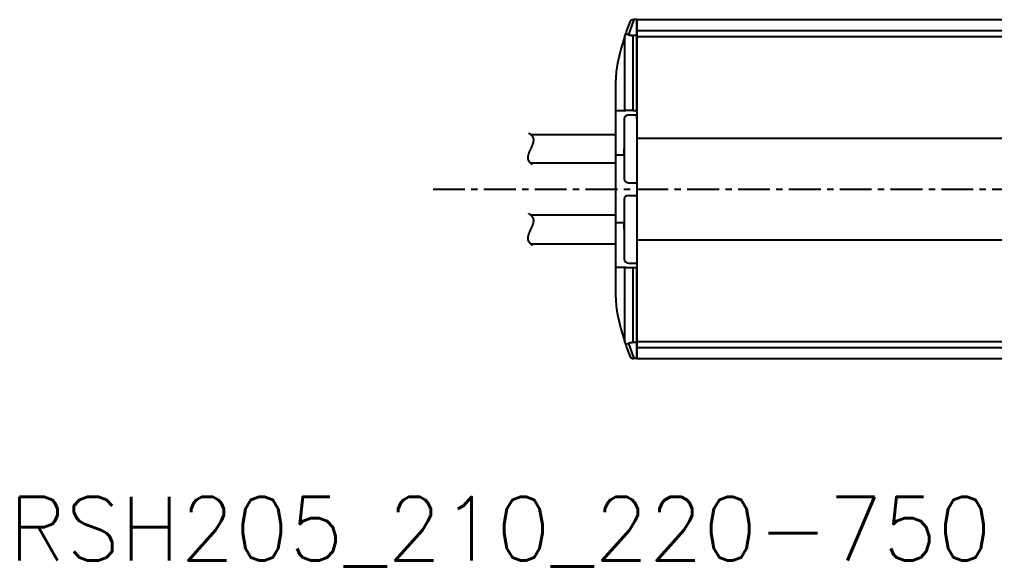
# Model space of a CAD drawing. Extents: x -463 to 783, y 41 to 537.
# Drawn here: x -409.3 to -179.1, y 41.4 to 170.5 of the extents above; entities that cross this region are included whole.
import ezdxf

# ---------------------------------------------------------------- set-up
doc = ezdxf.new("R2010")
doc.units = 0
doc.linetypes.add('CENTER', pattern=[12, 7.5, -1.5, 1.5, -1.5])
doc.layers.get('0').update_dxf_attribs({"linetype": 'CONTINUOUS'})
doc.layers.add('CENTER', color=1, linetype='CENTER')
doc.styles.get("Standard").update_dxf_attribs({"font": 'txt', "bigfont": 'EXTFONT'})

msp = doc.modelspace()

# ---------------------------------------------------------------- linework, layer by layer
at = {"color": 7, "linetype": 'CONTINUOUS'}
for p, q in [((-264.3, 170.47), (-264.25, 170.47)), ((-263.52, 170.47), (-264.25, 170.47)), ((-263.52, 170.47), (-263.52, 90.47)), ((-263.52, 170.47), (768.48, 170.47)), ((-263.52, 166.72), (-263.52, 170.47)), ((-266.41, 166.56), (-266.37, 166.68)), ((-266.41, 148.97), (-266.41, 166.56)), ((-263.52, 166.72), (-264.46, 166.72)), ((-264.46, 166.72), (-264.46, 148.97)), ((-263.52, 167.87), (768.48, 167.87)), ((-263.52, 148.97), (-263.52, 166.72)), ((-263.52, 166.47), (768.48, 166.47)), ((-268.52, 104.82), (-268.52, 156.12)), ((-268.52, 148.92), (-268.35, 148.97)), ((-268.35, 148.97), (-266.41, 148.97)), ((-266.52, 148.9), (-266.32, 148.97)), ((-264.46, 148.97), (-266.41, 148.97)), ((-265.52, 147.97), (-263.52, 147.97)), ((-264.46, 148.97), (-263.52, 148.97)), ((-263.52, 148.97), (-263.52, 147.99)), ((-263.52, 147.05), (-263.52, 147.99)), ((-263.52, 147.97), (-263.52, 131.97)), ((-266.52, 146.97), (-266.52, 132.97)), ((-263.52, 147.05), (-263.52, 146.52)), ((-288.6, 143.32), (-268.52, 143.32)), ((-263.52, 142.47), (768.48, 142.47)), ((-266.52, 138.47), (-268.52, 138.47)), ((-266.52, 138.47), (-266.52, 139.97)), ((-288.69, 136.62), (-268.52, 136.62)), ((-265.52, 131.97), (-263.52, 131.97)), ((-265.52, 128.97), (-263.52, 128.97)), ((-263.52, 128.97), (-263.52, 112.97)), ((-266.52, 127.97), (-266.52, 113.97)), ((-288.66, 124.37), (-268.52, 124.37)), ((-266.52, 122.47), (-268.52, 122.47)), ((-266.52, 120.97), (-266.52, 122.47)), ((-288.64, 117.57), (-268.52, 117.57)), ((-263.52, 118.47), (768.48, 118.47)), ((-265.52, 112.97), (-263.52, 112.97)), ((-263.52, 114.42), (-263.52, 113.9)), ((-263.52, 113.9), (-263.52, 112.96)), ((-263.52, 112.96), (-263.52, 111.97)), ((-268.35, 111.97), (-268.52, 112.03)), ((-266.41, 111.97), (-268.35, 111.97)), ((-266.32, 111.97), (-266.52, 112.05)), ((-266.41, 94.39), (-266.41, 111.97)), ((-266.41, 111.97), (-264.46, 111.97)), ((-264.46, 111.97), (-264.46, 94.23)), ((-264.46, 111.97), (-263.52, 111.97)), ((-263.52, 94.23), (-263.52, 111.97)), ((-266.37, 94.27), (-266.41, 94.39)), ((-263.52, 94.47), (768.48, 94.47)), ((-263.52, 94.23), (-264.46, 94.23)), ((-263.52, 90.47), (-263.52, 94.23)), ((-263.52, 93.07), (768.48, 93.07)), ((-264.25, 90.47), (-264.3, 90.47)), ((-263.52, 90.47), (-264.25, 90.47)), ((-263.52, 90.47), (768.48, 90.47))]:
    msp.add_line(p, q, dxfattribs=at)
for points in [[(-266.41, 166.56), (-267.32, 163.46), (-268.1, 160.2)], [(-265.53, 166.9), (-265.74, 166.95), (-266.04, 166.95), (-266.26, 166.85), (-266.37, 166.68)], [(-268.1, 100.75), (-267.32, 97.47), (-266.41, 94.39)], [(-266.37, 94.27), (-266.32, 94.17), (-266.17, 94.04), (-265.92, 93.98), (-265.53, 94.05)]]:
    msp.add_lwpolyline(points, dxfattribs=at)
for points in [[(-265.53, 166.9, 0), (-265.52, 166.89, 0), (-265.51, 166.89, 0), (-265.5, 166.89, 0), (-265.5, 166.89, 0), (-265.49, 166.88, 0), (-265.48, 166.88, 0), (-265.47, 166.88, 0), (-265.47, 166.87, 0), (-265.46, 166.87, 0), (-265.45, 166.87, 0), (-265.44, 166.87, 0), (-265.44, 166.86, 0), (-265.43, 166.86, 0), (-265.42, 166.86, 0), (-265.41, 166.86, 0), (-265.4, 166.86, 0), (-265.4, 166.85, 0), (-265.39, 166.85, 0), (-265.38, 166.85, 0), (-265.37, 166.85, 0), (-265.37, 166.84, 0), (-265.36, 166.84, 0), (-265.35, 166.84, 0), (-265.34, 166.84, 0), (-265.33, 166.83, 0), (-265.33, 166.83, 0), (-265.32, 166.83, 0), (-265.31, 166.83, 0), (-265.3, 166.83, 0), (-265.29, 166.82, 0), (-265.29, 166.82, 0), (-265.28, 166.82, 0), (-265.27, 166.82, 0), (-265.26, 166.82, 0), (-265.25, 166.81, 0), (-265.25, 166.81, 0), (-265.24, 166.81, 0), (-265.23, 166.81, 0), (-265.22, 166.81, 0), (-265.21, 166.8, 0), (-265.21, 166.8, 0), (-265.2, 166.8, 0), (-265.19, 166.8, 0), (-265.18, 166.8, 0), (-265.17, 166.79, 0), (-265.17, 166.79, 0), (-265.16, 166.79, 0), (-265.15, 166.79, 0), (-265.14, 166.79, 0), (-265.13, 166.79, 0), (-265.12, 166.78, 0), (-265.12, 166.78, 0), (-265.11, 166.78, 0), (-265.1, 166.78, 0), (-265.09, 166.78, 0), (-265.08, 166.78, 0), (-265.07, 166.77, 0), (-265.07, 166.77, 0), (-265.06, 166.77, 0), (-265.05, 166.77, 0), (-265.04, 166.77, 0), (-265.03, 166.77, 0), (-265.02, 166.77, 0), (-265.02, 166.76, 0), (-265.01, 166.76, 0), (-265, 166.76, 0), (-264.99, 166.76, 0), (-264.98, 166.76, 0), (-264.97, 166.76, 0), (-264.96, 166.76, 0), (-264.96, 166.75, 0), (-264.95, 166.75, 0), (-264.94, 166.75, 0), (-264.93, 166.75, 0), (-264.92, 166.75, 0), (-264.91, 166.75, 0), (-264.91, 166.75, 0), (-264.9, 166.75, 0), (-264.89, 166.75, 0), (-264.88, 166.74, 0), (-264.87, 166.74, 0), (-264.86, 166.74, 0), (-264.85, 166.74, 0), (-264.85, 166.74, 0), (-264.84, 166.74, 0), (-264.83, 166.74, 0), (-264.82, 166.74, 0), (-264.81, 166.74, 0), (-264.8, 166.74, 0), (-264.79, 166.73, 0), (-264.78, 166.73, 0), (-264.78, 166.73, 0), (-264.77, 166.73, 0), (-264.76, 166.73, 0), (-264.75, 166.73, 0), (-264.74, 166.73, 0), (-264.73, 166.73, 0), (-264.72, 166.73, 0), (-264.72, 166.73, 0), (-264.71, 166.73, 0), (-264.7, 166.73, 0), (-264.69, 166.73, 0), (-264.68, 166.73, 0), (-264.67, 166.73, 0), (-264.66, 166.72, 0), (-264.65, 166.72, 0), (-264.65, 166.72, 0), (-264.64, 166.72, 0), (-264.63, 166.72, 0), (-264.62, 166.72, 0), (-264.61, 166.72, 0), (-264.6, 166.72, 0), (-264.59, 166.72, 0), (-264.58, 166.72, 0), (-264.58, 166.72, 0), (-264.57, 166.72, 0), (-264.56, 166.72, 0), (-264.55, 166.72, 0), (-264.54, 166.72, 0), (-264.53, 166.72, 0), (-264.52, 166.72, 0), (-264.51, 166.72, 0), (-264.51, 166.72, 0), (-264.5, 166.72, 0), (-264.49, 166.72, 0), (-264.48, 166.72, 0), (-264.47, 166.72, 0), (-264.46, 166.72, 0)], [(-288.22, 136.16, 0), (-288.25, 136.19, 0), (-288.28, 136.22, 0), (-288.32, 136.25, 0), (-288.35, 136.28, 0), (-288.38, 136.31, 0), (-288.41, 136.34, 0), (-288.44, 136.37, 0), (-288.48, 136.4, 0), (-288.51, 136.43, 0), (-288.54, 136.47, 0), (-288.57, 136.5, 0), (-288.6, 136.53, 0), (-288.63, 136.56, 0), (-288.67, 136.6, 0), (-288.7, 136.63, 0), (-288.73, 136.67, 0), (-288.75, 136.7, 0), (-288.78, 136.73, 0), (-288.81, 136.77, 0), (-288.84, 136.8, 0), (-288.87, 136.84, 0), (-288.89, 136.87, 0), (-288.92, 136.91, 0), (-288.94, 136.94, 0), (-288.97, 136.98, 0), (-288.99, 137.02, 0), (-289.01, 137.05, 0), (-289.03, 137.09, 0), (-289.05, 137.13, 0), (-289.07, 137.17, 0), (-289.09, 137.2, 0), (-289.1, 137.24, 0), (-289.12, 137.28, 0), (-289.13, 137.32, 0), (-289.15, 137.36, 0), (-289.16, 137.4, 0), (-289.17, 137.44, 0), (-289.18, 137.48, 0), (-289.19, 137.52, 0), (-289.2, 137.56, 0), (-289.2, 137.6, 0), (-289.21, 137.64, 0), (-289.21, 137.68, 0), (-289.22, 137.72, 0), (-289.22, 137.76, 0), (-289.22, 137.8, 0), (-289.22, 137.84, 0), (-289.22, 137.88, 0), (-289.22, 137.93, 0), (-289.22, 137.97, 0), (-289.22, 138.01, 0), (-289.21, 138.05, 0), (-289.21, 138.1, 0), (-289.2, 138.14, 0), (-289.2, 138.18, 0), (-289.19, 138.23, 0), (-289.18, 138.27, 0), (-289.17, 138.31, 0), (-289.16, 138.36, 0), (-289.15, 138.4, 0), (-289.14, 138.44, 0), (-289.13, 138.49, 0), (-289.12, 138.53, 0), (-289.11, 138.58, 0), (-289.1, 138.62, 0), (-289.08, 138.67, 0), (-289.07, 138.71, 0), (-289.06, 138.76, 0), (-289.04, 138.8, 0), (-289.03, 138.85, 0), (-289.01, 138.89, 0), (-288.99, 138.94, 0), (-288.98, 138.98, 0), (-288.96, 139.03, 0), (-288.94, 139.07, 0), (-288.92, 139.12, 0), (-288.91, 139.16, 0), (-288.89, 139.21, 0), (-288.87, 139.26, 0), (-288.85, 139.3, 0), (-288.83, 139.35, 0), (-288.81, 139.39, 0), (-288.79, 139.44, 0), (-288.77, 139.49, 0), (-288.75, 139.53, 0), (-288.73, 139.58, 0), (-288.71, 139.62, 0), (-288.69, 139.67, 0), (-288.67, 139.72, 0), (-288.65, 139.76, 0), (-288.63, 139.81, 0), (-288.6, 139.85, 0), (-288.58, 139.9, 0), (-288.56, 139.95, 0), (-288.54, 139.99, 0), (-288.52, 140.04, 0), (-288.5, 140.09, 0), (-288.48, 140.13, 0), (-288.46, 140.18, 0), (-288.43, 140.22, 0), (-288.41, 140.27, 0), (-288.39, 140.31, 0), (-288.37, 140.36, 0), (-288.35, 140.41, 0), (-288.33, 140.45, 0), (-288.31, 140.5, 0), (-288.29, 140.54, 0), (-288.27, 140.59, 0), (-288.25, 140.63, 0), (-288.23, 140.68, 0), (-288.22, 140.72, 0), (-288.2, 140.77, 0), (-288.18, 140.81, 0), (-288.16, 140.86, 0), (-288.14, 140.9, 0), (-288.13, 140.95, 0), (-288.11, 140.99, 0), (-288.09, 141.04, 0), (-288.08, 141.08, 0), (-288.06, 141.13, 0), (-288.05, 141.17, 0), (-288.03, 141.21, 0), (-288.02, 141.26, 0), (-288.01, 141.3, 0), (-288, 141.35, 0), (-287.98, 141.39, 0), (-287.97, 141.43, 0), (-287.96, 141.47, 0), (-287.95, 141.52, 0), (-287.94, 141.56, 0), (-287.93, 141.6, 0), (-287.93, 141.65, 0), (-287.92, 141.69, 0), (-287.91, 141.73, 0), (-287.91, 141.77, 0), (-287.9, 141.81, 0), (-287.9, 141.85, 0), (-287.89, 141.89, 0), (-287.89, 141.94, 0), (-287.89, 141.98, 0), (-287.89, 142.02, 0), (-287.89, 142.06, 0), (-287.89, 142.1, 0), (-287.89, 142.14, 0), (-287.9, 142.18, 0), (-287.9, 142.21, 0), (-287.91, 142.25, 0), (-287.91, 142.29, 0), (-287.92, 142.33, 0), (-287.93, 142.37, 0), (-287.94, 142.41, 0), (-287.95, 142.44, 0), (-287.96, 142.48, 0), (-287.97, 142.52, 0), (-287.98, 142.56, 0), (-288, 142.59, 0), (-288.01, 142.63, 0), (-288.03, 142.66, 0), (-288.05, 142.7, 0), (-288.07, 142.73, 0), (-288.09, 142.77, 0), (-288.11, 142.8, 0), (-288.14, 142.84, 0), (-288.16, 142.87, 0), (-288.19, 142.91, 0), (-288.21, 142.94, 0), (-288.24, 142.97, 0), (-288.27, 143, 0), (-288.3, 143.04, 0), (-288.33, 143.07, 0), (-288.36, 143.1, 0), (-288.39, 143.13, 0), (-288.42, 143.16, 0), (-288.45, 143.19, 0), (-288.49, 143.22, 0), (-288.52, 143.25, 0), (-288.55, 143.28, 0), (-288.59, 143.31, 0), (-288.62, 143.34, 0), (-288.66, 143.37, 0), (-288.7, 143.4, 0), (-288.73, 143.43, 0), (-288.77, 143.45, 0), (-288.8, 143.48, 0), (-288.84, 143.51, 0), (-288.88, 143.54, 0), (-288.91, 143.56, 0), (-288.95, 143.59, 0), (-288.99, 143.61, 0), (-289.02, 143.64, 0), (-289.06, 143.66, 0)], [(-288.22, 117.16, 0), (-288.25, 117.19, 0), (-288.28, 117.22, 0), (-288.32, 117.25, 0), (-288.35, 117.28, 0), (-288.38, 117.31, 0), (-288.41, 117.34, 0), (-288.44, 117.37, 0), (-288.48, 117.4, 0), (-288.51, 117.43, 0), (-288.54, 117.47, 0), (-288.57, 117.5, 0), (-288.6, 117.53, 0), (-288.63, 117.56, 0), (-288.67, 117.6, 0), (-288.7, 117.63, 0), (-288.73, 117.67, 0), (-288.75, 117.7, 0), (-288.78, 117.73, 0), (-288.81, 117.77, 0), (-288.84, 117.8, 0), (-288.87, 117.84, 0), (-288.89, 117.87, 0), (-288.92, 117.91, 0), (-288.94, 117.94, 0), (-288.97, 117.98, 0), (-288.99, 118.02, 0), (-289.01, 118.05, 0), (-289.03, 118.09, 0), (-289.05, 118.13, 0), (-289.07, 118.17, 0), (-289.09, 118.2, 0), (-289.1, 118.24, 0), (-289.12, 118.28, 0), (-289.13, 118.32, 0), (-289.15, 118.36, 0), (-289.16, 118.4, 0), (-289.17, 118.44, 0), (-289.18, 118.48, 0), (-289.19, 118.52, 0), (-289.2, 118.56, 0), (-289.2, 118.6, 0), (-289.21, 118.64, 0), (-289.21, 118.68, 0), (-289.22, 118.72, 0), (-289.22, 118.76, 0), (-289.22, 118.8, 0), (-289.22, 118.84, 0), (-289.22, 118.88, 0), (-289.22, 118.93, 0), (-289.22, 118.97, 0), (-289.22, 119.01, 0), (-289.21, 119.05, 0), (-289.21, 119.1, 0), (-289.2, 119.14, 0), (-289.2, 119.18, 0), (-289.19, 119.23, 0), (-289.18, 119.27, 0), (-289.17, 119.31, 0), (-289.16, 119.36, 0), (-289.15, 119.4, 0), (-289.14, 119.44, 0), (-289.13, 119.49, 0), (-289.12, 119.53, 0), (-289.11, 119.58, 0), (-289.1, 119.62, 0), (-289.08, 119.67, 0), (-289.07, 119.71, 0), (-289.06, 119.76, 0), (-289.04, 119.8, 0), (-289.03, 119.85, 0), (-289.01, 119.89, 0), (-288.99, 119.94, 0), (-288.98, 119.98, 0), (-288.96, 120.03, 0), (-288.94, 120.07, 0), (-288.92, 120.12, 0), (-288.91, 120.16, 0), (-288.89, 120.21, 0), (-288.87, 120.26, 0), (-288.85, 120.3, 0), (-288.83, 120.35, 0), (-288.81, 120.39, 0), (-288.79, 120.44, 0), (-288.77, 120.49, 0), (-288.75, 120.53, 0), (-288.73, 120.58, 0), (-288.71, 120.62, 0), (-288.69, 120.67, 0), (-288.67, 120.72, 0), (-288.65, 120.76, 0), (-288.63, 120.81, 0), (-288.6, 120.85, 0), (-288.58, 120.9, 0), (-288.56, 120.95, 0), (-288.54, 120.99, 0), (-288.52, 121.04, 0), (-288.5, 121.09, 0), (-288.48, 121.13, 0), (-288.46, 121.18, 0), (-288.43, 121.22, 0), (-288.41, 121.27, 0), (-288.39, 121.31, 0), (-288.37, 121.36, 0), (-288.35, 121.41, 0), (-288.33, 121.45, 0), (-288.31, 121.5, 0), (-288.29, 121.54, 0), (-288.27, 121.59, 0), (-288.25, 121.63, 0), (-288.23, 121.68, 0), (-288.22, 121.72, 0), (-288.2, 121.77, 0), (-288.18, 121.81, 0), (-288.16, 121.86, 0), (-288.14, 121.9, 0), (-288.13, 121.95, 0), (-288.11, 121.99, 0), (-288.09, 122.04, 0), (-288.08, 122.08, 0), (-288.06, 122.13, 0), (-288.05, 122.17, 0), (-288.03, 122.21, 0), (-288.02, 122.26, 0), (-288.01, 122.3, 0), (-288, 122.35, 0), (-287.98, 122.39, 0), (-287.97, 122.43, 0), (-287.96, 122.47, 0), (-287.95, 122.52, 0), (-287.94, 122.56, 0), (-287.93, 122.6, 0), (-287.93, 122.65, 0), (-287.92, 122.69, 0), (-287.91, 122.73, 0), (-287.91, 122.77, 0), (-287.9, 122.81, 0), (-287.9, 122.85, 0), (-287.89, 122.89, 0), (-287.89, 122.94, 0), (-287.89, 122.98, 0), (-287.89, 123.02, 0), (-287.89, 123.06, 0), (-287.89, 123.1, 0), (-287.89, 123.14, 0), (-287.9, 123.18, 0), (-287.9, 123.21, 0), (-287.91, 123.25, 0), (-287.91, 123.29, 0), (-287.92, 123.33, 0), (-287.93, 123.37, 0), (-287.94, 123.41, 0), (-287.95, 123.44, 0), (-287.96, 123.48, 0), (-287.97, 123.52, 0), (-287.98, 123.56, 0), (-288, 123.59, 0), (-288.01, 123.63, 0), (-288.03, 123.66, 0), (-288.05, 123.7, 0), (-288.07, 123.73, 0), (-288.09, 123.77, 0), (-288.11, 123.8, 0), (-288.14, 123.84, 0), (-288.16, 123.87, 0), (-288.19, 123.91, 0), (-288.21, 123.94, 0), (-288.24, 123.97, 0), (-288.27, 124, 0), (-288.3, 124.04, 0), (-288.33, 124.07, 0), (-288.36, 124.1, 0), (-288.39, 124.13, 0), (-288.42, 124.16, 0), (-288.45, 124.19, 0), (-288.49, 124.22, 0), (-288.52, 124.25, 0), (-288.55, 124.28, 0), (-288.59, 124.31, 0), (-288.62, 124.34, 0), (-288.66, 124.37, 0), (-288.7, 124.4, 0), (-288.73, 124.43, 0), (-288.77, 124.45, 0), (-288.8, 124.48, 0), (-288.84, 124.51, 0), (-288.88, 124.54, 0), (-288.91, 124.56, 0), (-288.95, 124.59, 0), (-288.99, 124.61, 0), (-289.02, 124.64, 0), (-289.06, 124.66, 0)], [(-264.46, 94.22, 0), (-264.47, 94.22, 0), (-264.48, 94.22, 0), (-264.49, 94.22, 0), (-264.5, 94.22, 0), (-264.51, 94.22, 0), (-264.51, 94.22, 0), (-264.52, 94.22, 0), (-264.53, 94.22, 0), (-264.54, 94.22, 0), (-264.55, 94.22, 0), (-264.56, 94.22, 0), (-264.57, 94.22, 0), (-264.58, 94.22, 0), (-264.58, 94.22, 0), (-264.59, 94.22, 0), (-264.6, 94.22, 0), (-264.61, 94.22, 0), (-264.62, 94.22, 0), (-264.63, 94.22, 0), (-264.64, 94.22, 0), (-264.65, 94.22, 0), (-264.65, 94.22, 0), (-264.66, 94.22, 0), (-264.67, 94.22, 0), (-264.68, 94.22, 0), (-264.69, 94.22, 0), (-264.7, 94.22, 0), (-264.71, 94.22, 0), (-264.72, 94.22, 0), (-264.72, 94.21, 0), (-264.73, 94.21, 0), (-264.74, 94.21, 0), (-264.75, 94.21, 0), (-264.76, 94.21, 0), (-264.77, 94.21, 0), (-264.78, 94.21, 0), (-264.78, 94.21, 0), (-264.79, 94.21, 0), (-264.8, 94.21, 0), (-264.81, 94.21, 0), (-264.82, 94.21, 0), (-264.83, 94.2, 0), (-264.84, 94.2, 0), (-264.85, 94.2, 0), (-264.85, 94.2, 0), (-264.86, 94.2, 0), (-264.87, 94.2, 0), (-264.88, 94.2, 0), (-264.89, 94.2, 0), (-264.9, 94.2, 0), (-264.91, 94.2, 0), (-264.91, 94.19, 0), (-264.92, 94.19, 0), (-264.93, 94.19, 0), (-264.94, 94.19, 0), (-264.95, 94.19, 0), (-264.96, 94.19, 0), (-264.96, 94.19, 0), (-264.97, 94.19, 0), (-264.98, 94.18, 0), (-264.99, 94.18, 0), (-265, 94.18, 0), (-265.01, 94.18, 0), (-265.02, 94.18, 0), (-265.02, 94.18, 0), (-265.03, 94.18, 0), (-265.04, 94.17, 0), (-265.05, 94.17, 0), (-265.06, 94.17, 0), (-265.07, 94.17, 0), (-265.07, 94.17, 0), (-265.08, 94.17, 0), (-265.09, 94.17, 0), (-265.1, 94.16, 0), (-265.11, 94.16, 0), (-265.12, 94.16, 0), (-265.12, 94.16, 0), (-265.13, 94.16, 0), (-265.14, 94.16, 0), (-265.15, 94.15, 0), (-265.16, 94.15, 0), (-265.17, 94.15, 0), (-265.17, 94.15, 0), (-265.18, 94.15, 0), (-265.19, 94.15, 0), (-265.2, 94.14, 0), (-265.21, 94.14, 0), (-265.21, 94.14, 0), (-265.22, 94.14, 0), (-265.23, 94.14, 0), (-265.24, 94.13, 0), (-265.25, 94.13, 0), (-265.25, 94.13, 0), (-265.26, 94.13, 0), (-265.27, 94.13, 0), (-265.28, 94.12, 0), (-265.29, 94.12, 0), (-265.29, 94.12, 0), (-265.3, 94.12, 0), (-265.31, 94.12, 0), (-265.32, 94.11, 0), (-265.33, 94.11, 0), (-265.33, 94.11, 0), (-265.34, 94.11, 0), (-265.35, 94.1, 0), (-265.36, 94.1, 0), (-265.37, 94.1, 0), (-265.37, 94.1, 0), (-265.38, 94.1, 0), (-265.39, 94.09, 0), (-265.4, 94.09, 0), (-265.4, 94.09, 0), (-265.41, 94.09, 0), (-265.42, 94.08, 0), (-265.43, 94.08, 0), (-265.44, 94.08, 0), (-265.44, 94.08, 0), (-265.45, 94.07, 0), (-265.46, 94.07, 0), (-265.47, 94.07, 0), (-265.47, 94.07, 0), (-265.48, 94.06, 0), (-265.49, 94.06, 0), (-265.5, 94.06, 0), (-265.5, 94.06, 0), (-265.51, 94.05, 0), (-265.52, 94.05, 0), (-265.53, 94.05, 0)]]:
    msp.add_polyline3d(points, dxfattribs=at)
for centre, radius, start, end in [((-209.36, 148.84), 59, 158.4891, 162.1774), ((-264.3, 169.47), 1, 90, 158.6289), ((-209.36, 147.97), 60, 158.6289, 161.8332), ((-248.52, 156.12), 20, 168.2428, 180), ((-265.52, 146.97), 1, 90, 180), ((-265.52, 132.97), 1, 180, 270), ((-265.52, 127.97), 1, 90, 180), ((-265.52, 113.97), 1, 180, 270), ((-248.52, 104.82), 20, 180, 191.7572), ((-209.36, 112.97), 60, 198.1668, 201.3711), ((-209.36, 112.11), 59, 197.8226, 201.5109), ((-264.3, 91.47), 1, 201.3711, 270)]:
    msp.add_arc(centre, radius, start, end, dxfattribs=at)
at = {"layer": 'CENTER', "color": 1, "linetype": 'CENTER'}
msp.add_line((-311.63, 130.47), (779.71, 130.47), dxfattribs=at)

# ---------------------------------------------------------------- texts
at = {"color": 7, "linetype": 'CONTINUOUS'}
msp.add_text('RSH205_210_220-750', height=15, dxfattribs=at).set_placement((-411.85, 42.83))

doc.saveas('drawing.dxf')
